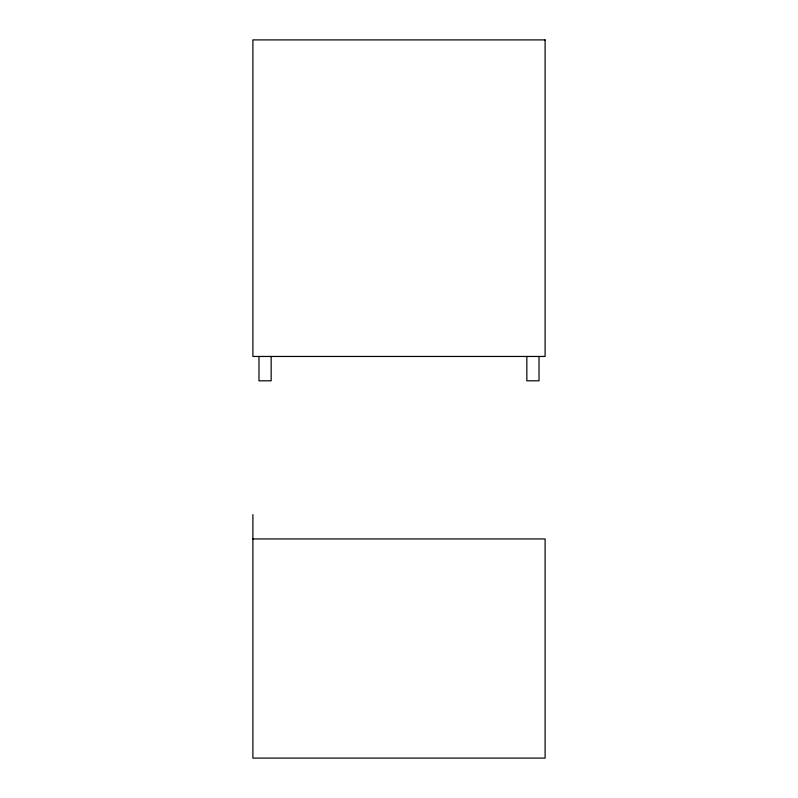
<?xml version="1.0" encoding="UTF-8"?>
<svg xmlns="http://www.w3.org/2000/svg" width="798" height="798" viewBox="0 0 798 798"><rect width="100%" height="100%" fill="white"/><g stroke="black" fill="none" stroke-linecap="round" stroke-linejoin="round"><path stroke-width="1.2" d="M252.896 538.949L545.104 538.949L545.104 758.1L252.896 758.1L252.896 514.6M539.019 356.457L539.019 380.806L526.84 380.806L526.84 356.457M271.16 356.457L271.16 380.806L258.981 380.806L258.981 356.457M545.104 39.9L252.896 39.9L252.896 356.457L545.104 356.457L545.104 39.9"/></g></svg>
